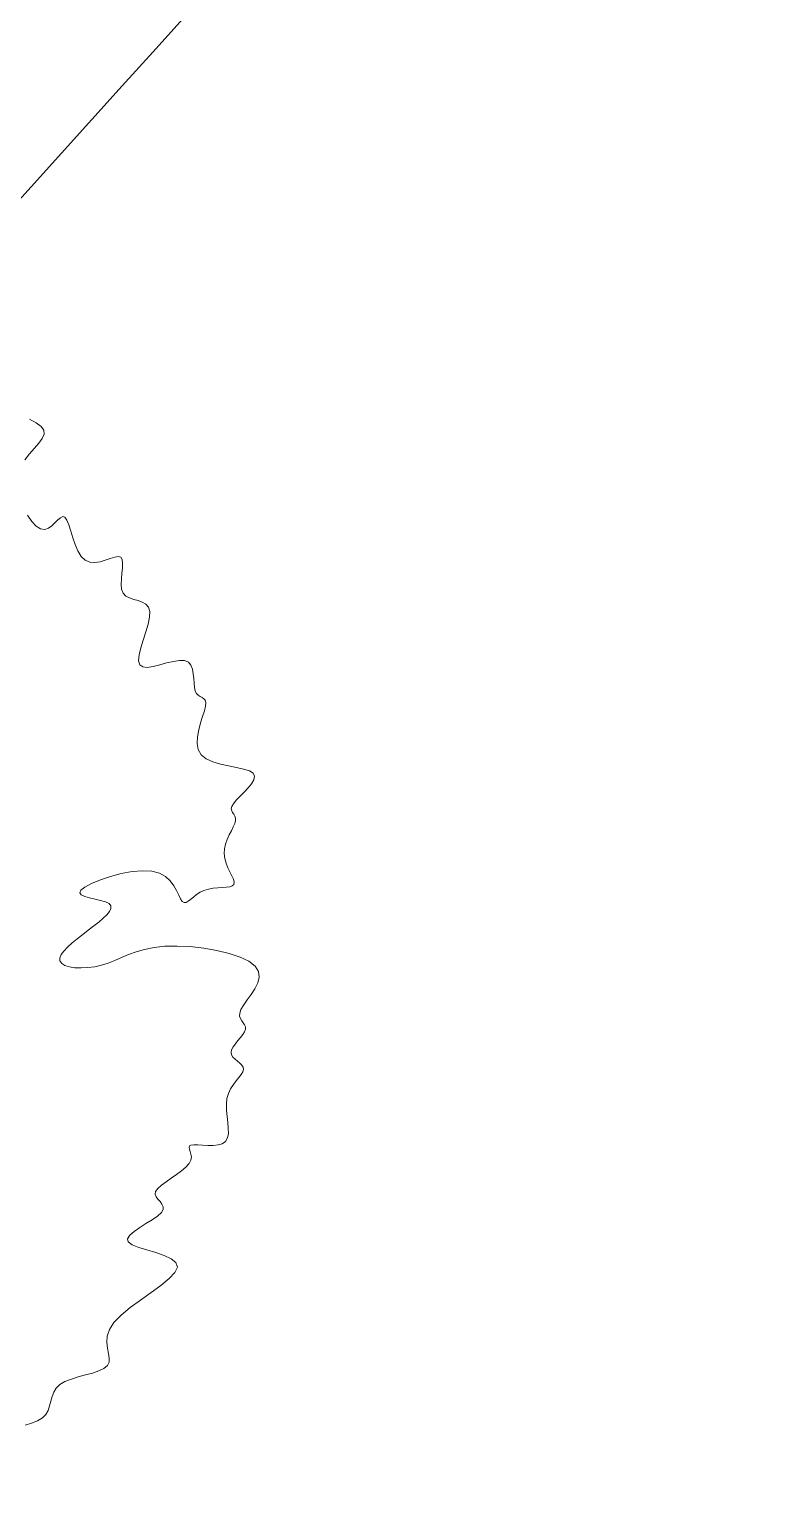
# Model space of a CAD drawing. Extents: x 2080 to 102399, y 2071 to 93424.
# Drawn here: x 83585.5 to 83623.7, y 82919.5 to 82997.1 of the extents above; entities that cross this region are included whole.
import ezdxf

# ---------------------------------------------------------------- set-up
doc = ezdxf.new("R2010")
doc.units = 0
doc.header["$LTSCALE"] = 20
doc.header["$MEASUREMENT"] = 0
doc.layers.add('casuanut tree', color=100, linetype='Continuous', lineweight=5)
doc.layers.add('road', color=2, linetype='Continuous')

# ---------------------------------------------------------------- blocks, each defined once
blk = doc.blocks.new('tr')
at = {"layer": 'casuanut tree'}
for points in [[(0.5364, -0.8428), (0.5454, -0.8422), (0.5538, -0.841), (0.5609, -0.8386), (0.5664, -0.8351), (0.5706, -0.8304), (0.5739, -0.8251), (0.5768, -0.8195), (0.5798, -0.8138), (0.5833, -0.8085), (0.5877, -0.8039), (0.5936, -0.8003), (0.6012, -0.798), (0.6102, -0.7967), (0.6199, -0.796), (0.6299, -0.7957), (0.6396, -0.7953), (0.6484, -0.7945), (0.6557, -0.7929), (0.6611, -0.7902), (0.6642, -0.7861), (0.6656, -0.7808), (0.666, -0.7745), (0.6663, -0.7674), (0.6674, -0.7597), (0.6698, -0.7518), (0.6746, -0.7439), (0.6825, -0.7361), (0.694, -0.7287), (0.7081, -0.7216), (0.7238, -0.7149), (0.7397, -0.7083), (0.7546, -0.702), (0.7674, -0.6957), (0.7768, -0.6894), (0.7816, -0.6831), (0.781, -0.6768), (0.776, -0.6704), (0.7678, -0.664), (0.7577, -0.6578), (0.7471, -0.6518), (0.7373, -0.6461), (0.7296, -0.6407), (0.7253, -0.6358), (0.7254, -0.6314), (0.7293, -0.6274), (0.736, -0.6238), (0.7445, -0.6205), (0.7538, -0.6172), (0.763, -0.6141), (0.7711, -0.6109), (0.7771, -0.6076), (0.7803, -0.6042), (0.7812, -0.6005), (0.7804, -0.5968), (0.7787, -0.593), (0.7766, -0.5892), (0.7751, -0.5855), (0.7746, -0.5818), (0.776, -0.5783), (0.7797, -0.5751), (0.7853, -0.5719), (0.7924, -0.5689), (0.8002, -0.5658), (0.8082, -0.5627), (0.8159, -0.5595), (0.8226, -0.5561), (0.8278, -0.5524), (0.831, -0.5485), (0.8327, -0.5444), (0.8331, -0.5405), (0.833, -0.5368), (0.8327, -0.5336), (0.8327, -0.531), (0.8335, -0.5294), (0.8357, -0.5288), (0.8394, -0.5293), (0.8446, -0.5307), (0.8508, -0.5326), (0.8575, -0.5345), (0.8644, -0.5361), (0.871, -0.5368), (0.8769, -0.5364), (0.8818, -0.5344), (0.8854, -0.5305), (0.8878, -0.525), (0.8893, -0.5182), (0.8904, -0.5106), (0.8913, -0.5025), (0.8924, -0.4943), (0.894, -0.4864), (0.8965, -0.4792), (0.8999, -0.4729), (0.9042, -0.4676), (0.909, -0.463), (0.9138, -0.459), (0.9183, -0.4556), (0.9223, -0.4524), (0.9252, -0.4494), (0.9269, -0.4465), (0.9269, -0.4435), (0.9257, -0.4404), (0.9237, -0.4372), (0.9212, -0.434), (0.9188, -0.4307), (0.9167, -0.4273), (0.9155, -0.424), (0.9156, -0.4206), (0.9172, -0.4172), (0.9201, -0.4138), (0.9239, -0.4105), (0.9281, -0.4072), (0.9324, -0.404), (0.9363, -0.4008), (0.9395, -0.3977), (0.9415, -0.3947), (0.9421, -0.3917), (0.9415, -0.3889), (0.9403, -0.3859), (0.939, -0.3828), (0.9379, -0.3795), (0.9377, -0.376), (0.9387, -0.372), (0.9415, -0.3676), (0.9463, -0.3627), (0.9524, -0.3573), (0.9592, -0.3514), (0.9657, -0.3451), (0.9712, -0.3383), (0.9748, -0.3312), (0.9756, -0.3237), (0.973, -0.3158), (0.9663, -0.3076), (0.9561, -0.2994), (0.943, -0.2914), (0.9279, -0.2838), (0.9114, -0.2769), (0.8943, -0.2709), (0.8775, -0.2662), (0.8616, -0.2628), (0.8472, -0.2611), (0.8342, -0.2607), (0.8225, -0.2613), (0.8117, -0.2627), (0.8017, -0.2644), (0.7922, -0.2662), (0.783, -0.2676), (0.7737, -0.2685), (0.7644, -0.2684), (0.7552, -0.2675), (0.7464, -0.2659), (0.7384, -0.2637), (0.7315, -0.2609), (0.7261, -0.2577), (0.7224, -0.2542), (0.7208, -0.2504), (0.7216, -0.2466), (0.7244, -0.2426), (0.729, -0.2387), (0.735, -0.2347), (0.7422, -0.2306), (0.7501, -0.2267), (0.7585, -0.2227), (0.767, -0.2189), (0.7753, -0.2151), (0.783, -0.2115), (0.79, -0.2079), (0.7958, -0.2044), (0.8002, -0.2009), (0.8029, -0.1975), (0.8036, -0.1941), (0.8019, -0.1907), (0.7978, -0.1873), (0.7919, -0.184), (0.7851, -0.1806), (0.7784, -0.1773), (0.7725, -0.1741), (0.7685, -0.1709), (0.7671, -0.1678), (0.7692, -0.1648), (0.7755, -0.1619), (0.7853, -0.1593), (0.7978, -0.1573), (0.8119, -0.1559), (0.8268, -0.1554), (0.8416, -0.1561), (0.8554, -0.158), (0.8672, -0.1614), (0.8764, -0.1664), (0.8832, -0.1726), (0.888, -0.1796), (0.8913, -0.1869), (0.8934, -0.194), (0.8949, -0.2005), (0.8961, -0.206), (0.8976, -0.2099), (0.8996, -0.2119), (0.9022, -0.2123), (0.9054, -0.2114), (0.9091, -0.2097), (0.9134, -0.2075), (0.9182, -0.2053), (0.9234, -0.2033), (0.9291, -0.202), (0.9352, -0.2016), (0.9415, -0.202), (0.9477, -0.2028), (0.9536, -0.2038), (0.959, -0.2046), (0.9636, -0.205), (0.9673, -0.2046), (0.9697, -0.2031), (0.9707, -0.2003), (0.9706, -0.1964), (0.9697, -0.1915), (0.9684, -0.1859), (0.967, -0.1798), (0.966, -0.1733), (0.9656, -0.1667), (0.9663, -0.1603), (0.9682, -0.1541), (0.9711, -0.1483), (0.9747, -0.1428), (0.9787, -0.1376), (0.9826, -0.1328), (0.9862, -0.1284), (0.9892, -0.1244), (0.991, -0.1208), (0.9917, -0.1177), (0.9914, -0.1148), (0.9906, -0.1121), (0.9896, -0.1096), (0.989, -0.107), (0.9891, -0.1044), (0.9904, -0.1015), (0.9933, -0.0983), (0.998, -0.0947), (1.004, -0.0908), (1.0106, -0.0866), (1.0171, -0.0822), (1.0228, -0.0778), (1.027, -0.0733), (1.0291, -0.0688), (1.0282, -0.0645), (1.024, -0.0604), (1.0171, -0.0563), (1.0083, -0.0521), (0.9985, -0.0477), (0.9885, -0.043), (0.9793, -0.0377), (0.9716, -0.0318), (0.9663, -0.0251), (0.964, -0.0175), (0.9644, -0.0092), (0.9667, -0.0006), (0.9705, 0.008), (0.975, 0.0164), (0.9796, 0.0242), (0.9836, 0.0312), (0.9865, 0.0369), (0.9878, 0.0413), (0.9877, 0.0446), (0.9865, 0.047), (0.9846, 0.049), (0.9824, 0.0509), (0.9802, 0.0531), (0.9785, 0.0558), (0.9775, 0.0595), (0.9776, 0.0642), (0.9784, 0.0699), (0.9795, 0.0762), (0.9803, 0.0826), (0.9806, 0.0887), (0.9798, 0.0943), (0.9774, 0.099), (0.973, 0.1023), (0.9664, 0.104), (0.9582, 0.1046), (0.9489, 0.1045), (0.9394, 0.1041), (0.9304, 0.104), (0.9225, 0.1046), (0.9166, 0.1065), (0.9134, 0.1102), (0.9132, 0.1158), (0.9157, 0.1232), (0.92, 0.1319), (0.9255, 0.1413), (0.9312, 0.151), (0.9365, 0.1604), (0.9405, 0.1691), (0.9426, 0.1766), (0.9422, 0.1826), (0.9396, 0.1873), (0.9355, 0.191), (0.9305, 0.1941), (0.9252, 0.197), (0.9201, 0.2001), (0.916, 0.2037), (0.9134, 0.2082), (0.9126, 0.2138), (0.9135, 0.2203), (0.9154, 0.2273), (0.9177, 0.2344), (0.92, 0.2411), (0.9217, 0.2472), (0.9223, 0.2521), (0.9212, 0.2555), (0.9181, 0.2572), (0.9132, 0.2575), (0.9071, 0.2571), (0.9001, 0.2564), (0.8929, 0.256), (0.8858, 0.2565), (0.8793, 0.2584), (0.8739, 0.2623), (0.87, 0.2685), (0.8674, 0.2766), (0.8657, 0.2858), (0.8647, 0.2954), (0.8639, 0.3047), (0.8632, 0.3131), (0.8621, 0.3199), (0.8604, 0.3243), (0.8579, 0.3258), (0.8545, 0.3251), (0.8505, 0.3229), (0.8459, 0.3199), (0.841, 0.317), (0.8359, 0.3149), (0.8307, 0.3144), (0.8255, 0.3164), (0.8206, 0.3212), (0.8162, 0.3287), (0.8124, 0.3381)], [(0.8259, 0.4107), (0.8338, 0.4173), (0.8417, 0.4231), (0.849, 0.4284), (0.8548, 0.4334), (0.8585, 0.4384), (0.8593, 0.4437), (0.8568, 0.4495), (0.8514, 0.4557), (0.8439, 0.4625)]]:
    blk.add_lwpolyline(points, dxfattribs=at)

msp = doc.modelspace()

# ---------------------------------------------------------------- linework, layer by layer
at = {"layer": 'road', "linetype": 'Continuous', "ltscale": 0.5}
for centre, radius, start, end in [((88184.036, 78843.785), 6190.91, 136.1388184, 141.7810234), ((88481.303, 78597.976), 6396.539, 136.5486745, 141.700778)]:
    msp.add_arc(centre, radius, start, end, dxfattribs=at)

# ---------------------------------------------------------------- block references
at = {"layer": 'casuanut tree', "linetype": 'Continuous', "xscale": 39.3723505157182, "yscale": 39.3723505157182, "zscale": 39.3723505157182, "rotation": 13.01607038379638}
msp.add_blockref('tr', (83557.231, 82951.457), dxfattribs=at)

doc.saveas('drawing.dxf')
